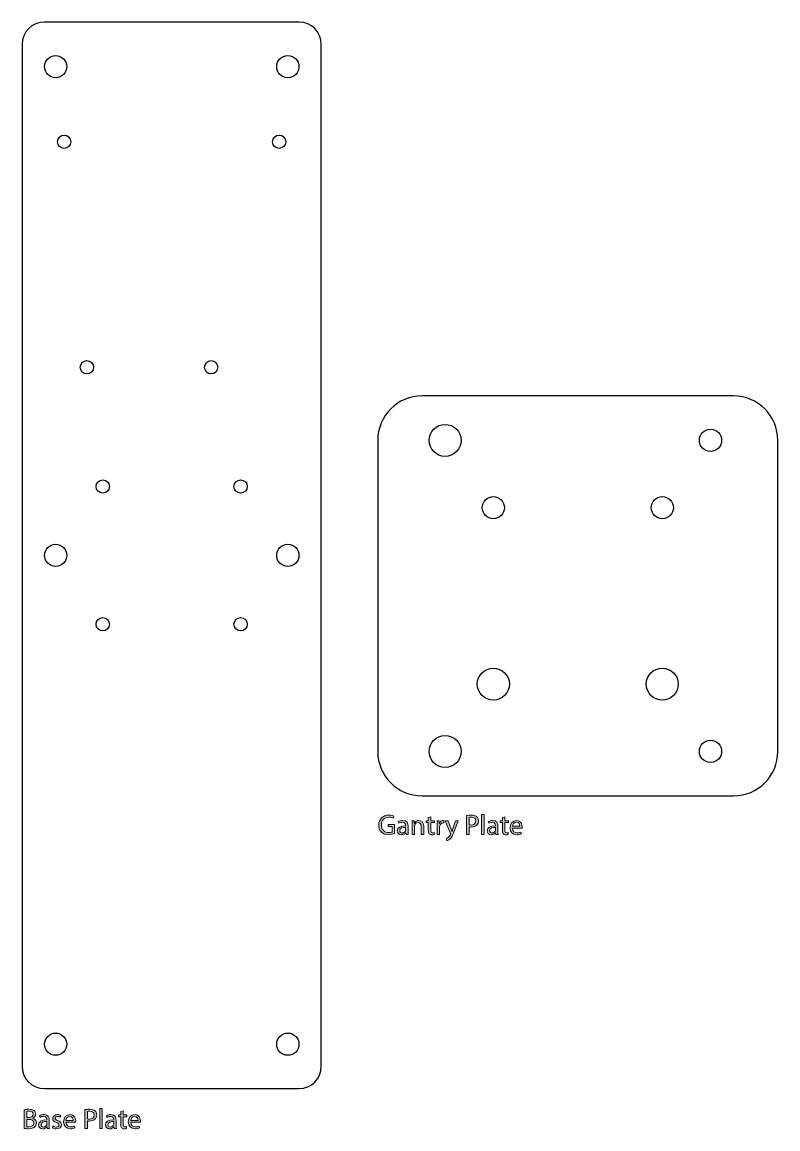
# Model space of a CAD drawing. Header units: millimetres. Extents: x 25 to 361, y -281 to -32.
# Drawn here: x 25.1 to 195.1, y -281.4 to -32.4 of the extents above; entities that cross this region are included whole.
import ezdxf

# ---------------------------------------------------------------- set-up
doc = ezdxf.new("R2010")
doc.units = ezdxf.units.MM
doc.header["$MEASUREMENT"] = 0
doc.layers.add('All Parts', color=7, linetype='Continuous', lineweight=0)
doc.layers.add('Text', color=7, linetype='Continuous', lineweight=0)

msp = doc.modelspace()

# ---------------------------------------------------------------- hatches: boundary and pattern name
at = {"layer": 'Text', "true_color": 0x0000ff, "transparency": 33554687}
h = msp.add_hatch(color=5, dxfattribs=at)
h.dxf.hatch_style = 2
edge = h.paths.add_edge_path()
edge.add_spline(control_points=[(108.84, -215.01), (108.59, -215.1), (108.1, -215.25), (107.52, -215.25), (106.87, -215.25), (106.33, -215.08), (105.91, -214.68), (105.54, -214.32), (105.31, -213.75), (105.31, -213.08), (105.31, -211.79), (106.19, -210.85), (107.64, -210.85), (108.14, -210.85), (108.53, -210.96), (108.71, -211.05), (108.71, -211.05), (108.58, -211.5), (108.58, -211.5), (108.35, -211.4), (108.06, -211.32), (107.63, -211.32), (106.58, -211.32), (105.89, -211.97), (105.89, -213.05), (105.89, -214.14), (106.55, -214.79), (107.56, -214.79), (107.92, -214.79), (108.17, -214.74), (108.3, -214.67), (108.3, -214.67), (108.3, -213.39), (108.3, -213.39), (108.3, -213.39), (107.42, -213.39), (107.42, -213.39), (107.42, -213.39), (107.42, -212.94), (107.42, -212.94), (107.42, -212.94), (108.84, -212.94), (108.84, -212.94), (108.84, -212.94), (108.84, -215.01), (108.84, -215.01)], knot_values=[0, 0, 0, 0, 1, 1, 1, 2, 2, 2, 3, 3, 3, 4, 4, 4, 5, 5, 5, 6, 6, 6, 7, 7, 7, 8, 8, 8, 9, 9, 9, 10, 10, 10, 11, 11, 11, 12, 12, 12, 13, 13, 13, 14, 14, 14, 15, 15, 15, 15], degree=3, periodic=0)
h = msp.add_hatch(color=5, dxfattribs=at)
h.dxf.hatch_style = 2
edge = h.paths.add_edge_path()
edge.add_spline(control_points=[(117, -211.22), (117, -211.22), (117, -212.11), (117, -212.11), (117, -212.11), (117.81, -212.11), (117.81, -212.11), (117.81, -212.11), (117.81, -212.54), (117.81, -212.54), (117.81, -212.54), (117, -212.54), (117, -212.54), (117, -212.54), (117, -214.21), (117, -214.21), (117, -214.59), (117.11, -214.81), (117.42, -214.81), (117.57, -214.81), (117.68, -214.79), (117.75, -214.77), (117.75, -214.77), (117.78, -215.19), (117.78, -215.19), (117.67, -215.24), (117.49, -215.27), (117.28, -215.27), (117.02, -215.27), (116.8, -215.18), (116.67, -215.03), (116.51, -214.87), (116.45, -214.59), (116.45, -214.23), (116.45, -214.23), (116.45, -212.54), (116.45, -212.54), (116.45, -212.54), (115.97, -212.54), (115.97, -212.54), (115.97, -212.54), (115.97, -212.11), (115.97, -212.11), (115.97, -212.11), (116.45, -212.11), (116.45, -212.11), (116.45, -212.11), (116.45, -211.37), (116.45, -211.37), (116.45, -211.37), (117, -211.22), (117, -211.22)], knot_values=[0, 0, 0, 0, 1, 1, 1, 2, 2, 2, 3, 3, 3, 4, 4, 4, 5, 5, 5, 6, 6, 6, 7, 7, 7, 8, 8, 8, 9, 9, 9, 10, 10, 10, 11, 11, 11, 12, 12, 12, 13, 13, 13, 14, 14, 14, 15, 15, 15, 16, 16, 16, 17, 17, 17, 17], degree=3, periodic=0)
h = msp.add_hatch(color=5, dxfattribs=at)
h.dxf.hatch_style = 2
edge = h.paths.add_edge_path()
edge.add_spline(control_points=[(125.63, -213.03), (125.75, -213.06), (125.91, -213.07), (126.09, -213.07), (126.76, -213.07), (127.17, -212.74), (127.17, -212.15), (127.17, -211.58), (126.77, -211.31), (126.16, -211.31), (125.91, -211.31), (125.73, -211.33), (125.63, -211.35), (125.63, -211.35), (125.63, -213.03), (125.63, -213.03)], knot_values=[0, 0, 0, 0, 1, 1, 1, 2, 2, 2, 3, 3, 3, 4, 4, 4, 5, 5, 5, 5], degree=3, periodic=0)
edge = h.paths.add_edge_path()
edge.add_spline(control_points=[(125.08, -210.95), (125.34, -210.9), (125.7, -210.87), (126.14, -210.87), (126.69, -210.87), (127.09, -210.99), (127.35, -211.22), (127.59, -211.43), (127.73, -211.74), (127.73, -212.12), (127.73, -212.51), (127.61, -212.82), (127.39, -213.04), (127.1, -213.36), (126.62, -213.52), (126.08, -213.52), (125.91, -213.52), (125.76, -213.51), (125.63, -213.48), (125.63, -213.48), (125.63, -215.2), (125.63, -215.2), (125.63, -215.2), (125.08, -215.2), (125.08, -215.2), (125.08, -215.2), (125.08, -210.95), (125.08, -210.95)], knot_values=[0, 0, 0, 0, 1, 1, 1, 2, 2, 2, 3, 3, 3, 4, 4, 4, 5, 5, 5, 6, 6, 6, 7, 7, 7, 8, 8, 8, 9, 9, 9, 9], degree=3, periodic=0)
h = msp.add_hatch(color=5, dxfattribs=at)
h.dxf.hatch_style = 2
edge = h.paths.add_edge_path()
edge.add_spline(control_points=[(128.42, -210.67), (128.42, -210.67), (128.99, -210.67), (128.99, -210.67), (128.99, -210.67), (128.99, -215.2), (128.99, -215.2), (128.99, -215.2), (128.42, -215.2), (128.42, -215.2), (128.42, -215.2), (128.42, -210.67), (128.42, -210.67)], knot_values=[0, 0, 0, 0, 1, 1, 1, 2, 2, 2, 3, 3, 3, 4, 4, 4, 4], degree=3, periodic=0)
h = msp.add_hatch(color=5, dxfattribs=at)
h.dxf.hatch_style = 2
edge = h.paths.add_edge_path()
edge.add_spline(control_points=[(133.67, -211.22), (133.67, -211.22), (133.67, -212.11), (133.67, -212.11), (133.67, -212.11), (134.47, -212.11), (134.47, -212.11), (134.47, -212.11), (134.47, -212.54), (134.47, -212.54), (134.47, -212.54), (133.67, -212.54), (133.67, -212.54), (133.67, -212.54), (133.67, -214.21), (133.67, -214.21), (133.67, -214.59), (133.77, -214.81), (134.09, -214.81), (134.23, -214.81), (134.34, -214.79), (134.41, -214.77), (134.41, -214.77), (134.44, -215.19), (134.44, -215.19), (134.33, -215.24), (134.16, -215.27), (133.94, -215.27), (133.68, -215.27), (133.47, -215.18), (133.33, -215.03), (133.17, -214.87), (133.12, -214.59), (133.12, -214.23), (133.12, -214.23), (133.12, -212.54), (133.12, -212.54), (133.12, -212.54), (132.64, -212.54), (132.64, -212.54), (132.64, -212.54), (132.64, -212.11), (132.64, -212.11), (132.64, -212.11), (133.12, -212.11), (133.12, -212.11), (133.12, -212.11), (133.12, -211.37), (133.12, -211.37), (133.12, -211.37), (133.67, -211.22), (133.67, -211.22)], knot_values=[0, 0, 0, 0, 1, 1, 1, 2, 2, 2, 3, 3, 3, 4, 4, 4, 5, 5, 5, 6, 6, 6, 7, 7, 7, 8, 8, 8, 9, 9, 9, 10, 10, 10, 11, 11, 11, 12, 12, 12, 13, 13, 13, 14, 14, 14, 15, 15, 15, 16, 16, 16, 17, 17, 17, 17], degree=3, periodic=0)
h = msp.add_hatch(color=5, dxfattribs=at)
h.dxf.hatch_style = 2
edge = h.paths.add_edge_path()
edge.add_spline(control_points=[(111.35, -213.63), (110.74, -213.61), (110.04, -213.72), (110.04, -214.32), (110.04, -214.69), (110.29, -214.86), (110.57, -214.86), (110.98, -214.86), (111.23, -214.6), (111.32, -214.34), (111.34, -214.28), (111.35, -214.22), (111.35, -214.16), (111.35, -214.16), (111.35, -213.63), (111.35, -213.63)], knot_values=[0, 0, 0, 0, 1, 1, 1, 2, 2, 2, 3, 3, 3, 4, 4, 4, 5, 5, 5, 5], degree=3, periodic=0)
edge = h.paths.add_edge_path()
edge.add_spline(control_points=[(111.44, -215.2), (111.44, -215.2), (111.39, -214.81), (111.39, -214.81), (111.39, -214.81), (111.37, -214.81), (111.37, -214.81), (111.2, -215.06), (110.87, -215.27), (110.43, -215.27), (109.8, -215.27), (109.48, -214.83), (109.48, -214.39), (109.48, -213.64), (110.14, -213.23), (111.34, -213.24), (111.34, -213.24), (111.34, -213.17), (111.34, -213.17), (111.34, -212.92), (111.27, -212.46), (110.64, -212.46), (110.35, -212.46), (110.05, -212.55), (109.83, -212.69), (109.83, -212.69), (109.7, -212.32), (109.7, -212.32), (109.96, -212.15), (110.33, -212.04), (110.72, -212.04), (111.67, -212.04), (111.9, -212.69), (111.9, -213.31), (111.9, -213.31), (111.9, -214.46), (111.9, -214.46), (111.9, -214.73), (111.91, -214.99), (111.95, -215.2), (111.95, -215.2), (111.44, -215.2), (111.44, -215.2)], knot_values=[0, 0, 0, 0, 1, 1, 1, 2, 2, 2, 3, 3, 3, 4, 4, 4, 5, 5, 5, 6, 6, 6, 7, 7, 7, 8, 8, 8, 9, 9, 9, 10, 10, 10, 11, 11, 11, 12, 12, 12, 13, 13, 13, 14, 14, 14, 14], degree=3, periodic=0)
h = msp.add_hatch(color=5, dxfattribs=at)
h.dxf.hatch_style = 2
edge = h.paths.add_edge_path()
edge.add_spline(control_points=[(112.8, -212.95), (112.8, -212.63), (112.8, -212.37), (112.78, -212.11), (112.78, -212.11), (113.28, -212.11), (113.28, -212.11), (113.28, -212.11), (113.31, -212.62), (113.31, -212.62), (113.31, -212.62), (113.32, -212.62), (113.32, -212.62), (113.47, -212.33), (113.83, -212.04), (114.34, -212.04), (114.77, -212.04), (115.44, -212.3), (115.44, -213.36), (115.44, -213.36), (115.44, -215.2), (115.44, -215.2), (115.44, -215.2), (114.87, -215.2), (114.87, -215.2), (114.87, -215.2), (114.87, -213.42), (114.87, -213.42), (114.87, -212.92), (114.69, -212.51), (114.16, -212.51), (113.79, -212.51), (113.5, -212.77), (113.4, -213.08), (113.38, -213.15), (113.37, -213.25), (113.37, -213.34), (113.37, -213.34), (113.37, -215.2), (113.37, -215.2), (113.37, -215.2), (112.8, -215.2), (112.8, -215.2), (112.8, -215.2), (112.8, -212.95), (112.8, -212.95)], knot_values=[0, 0, 0, 0, 1, 1, 1, 2, 2, 2, 3, 3, 3, 4, 4, 4, 5, 5, 5, 6, 6, 6, 7, 7, 7, 8, 8, 8, 9, 9, 9, 10, 10, 10, 11, 11, 11, 12, 12, 12, 13, 13, 13, 14, 14, 14, 15, 15, 15, 15], degree=3, periodic=0)
h = msp.add_hatch(color=5, dxfattribs=at)
h.dxf.hatch_style = 2
edge = h.paths.add_edge_path()
edge.add_spline(control_points=[(118.44, -213.08), (118.44, -212.71), (118.43, -212.4), (118.42, -212.11), (118.42, -212.11), (118.91, -212.11), (118.91, -212.11), (118.91, -212.11), (118.93, -212.72), (118.93, -212.72), (118.93, -212.72), (118.95, -212.72), (118.95, -212.72), (119.09, -212.3), (119.43, -212.04), (119.81, -212.04), (119.87, -212.04), (119.92, -212.05), (119.97, -212.06), (119.97, -212.06), (119.97, -212.59), (119.97, -212.59), (119.91, -212.58), (119.85, -212.57), (119.78, -212.57), (119.38, -212.57), (119.1, -212.87), (119.02, -213.29), (119.01, -213.37), (119, -213.46), (119, -213.56), (119, -213.56), (119, -215.2), (119, -215.2), (119, -215.2), (118.44, -215.2), (118.44, -215.2), (118.44, -215.2), (118.44, -213.08), (118.44, -213.08)], knot_values=[0, 0, 0, 0, 1, 1, 1, 2, 2, 2, 3, 3, 3, 4, 4, 4, 5, 5, 5, 6, 6, 6, 7, 7, 7, 8, 8, 8, 9, 9, 9, 10, 10, 10, 11, 11, 11, 12, 12, 12, 13, 13, 13, 13], degree=3, periodic=0)
h = msp.add_hatch(color=5, dxfattribs=at)
h.dxf.hatch_style = 2
edge = h.paths.add_edge_path()
edge.add_spline(control_points=[(120.9, -212.11), (120.9, -212.11), (121.57, -213.94), (121.57, -213.94), (121.64, -214.14), (121.72, -214.39), (121.77, -214.57), (121.77, -214.57), (121.78, -214.57), (121.78, -214.57), (121.84, -214.39), (121.91, -214.15), (121.98, -213.93), (121.98, -213.93), (122.6, -212.11), (122.6, -212.11), (122.6, -212.11), (123.19, -212.11), (123.19, -212.11), (123.19, -212.11), (122.35, -214.32), (122.35, -214.32), (121.94, -215.38), (121.67, -215.92), (121.29, -216.25), (121.01, -216.49), (120.74, -216.59), (120.6, -216.62), (120.6, -216.62), (120.45, -216.14), (120.45, -216.14), (120.6, -216.1), (120.78, -216.01), (120.95, -215.87), (121.1, -215.75), (121.29, -215.53), (121.42, -215.24), (121.44, -215.18), (121.46, -215.14), (121.46, -215.11), (121.46, -215.08), (121.45, -215.03), (121.43, -214.96), (121.43, -214.96), (120.28, -212.11), (120.28, -212.11), (120.28, -212.11), (120.9, -212.11), (120.9, -212.11)], knot_values=[0, 0, 0, 0, 1, 1, 1, 2, 2, 2, 3, 3, 3, 4, 4, 4, 5, 5, 5, 6, 6, 6, 7, 7, 7, 8, 8, 8, 9, 9, 9, 10, 10, 10, 11, 11, 11, 12, 12, 12, 13, 13, 13, 14, 14, 14, 15, 15, 15, 16, 16, 16, 16], degree=3, periodic=0)
h = msp.add_hatch(color=5, dxfattribs=at)
h.dxf.hatch_style = 2
edge = h.paths.add_edge_path()
edge.add_spline(control_points=[(131.56, -213.63), (130.95, -213.61), (130.25, -213.72), (130.25, -214.32), (130.25, -214.69), (130.5, -214.86), (130.78, -214.86), (131.19, -214.86), (131.44, -214.6), (131.53, -214.34), (131.55, -214.28), (131.56, -214.22), (131.56, -214.16), (131.56, -214.16), (131.56, -213.63), (131.56, -213.63)], knot_values=[0, 0, 0, 0, 1, 1, 1, 2, 2, 2, 3, 3, 3, 4, 4, 4, 5, 5, 5, 5], degree=3, periodic=0)
edge = h.paths.add_edge_path()
edge.add_spline(control_points=[(131.65, -215.2), (131.65, -215.2), (131.6, -214.81), (131.6, -214.81), (131.6, -214.81), (131.58, -214.81), (131.58, -214.81), (131.41, -215.06), (131.08, -215.27), (130.64, -215.27), (130.01, -215.27), (129.69, -214.83), (129.69, -214.39), (129.69, -213.64), (130.35, -213.23), (131.55, -213.24), (131.55, -213.24), (131.55, -213.17), (131.55, -213.17), (131.55, -212.92), (131.48, -212.46), (130.85, -212.46), (130.56, -212.46), (130.26, -212.55), (130.04, -212.69), (130.04, -212.69), (129.91, -212.32), (129.91, -212.32), (130.17, -212.15), (130.54, -212.04), (130.93, -212.04), (131.88, -212.04), (132.11, -212.69), (132.11, -213.31), (132.11, -213.31), (132.11, -214.46), (132.11, -214.46), (132.11, -214.73), (132.12, -214.99), (132.16, -215.2), (132.16, -215.2), (131.65, -215.2), (131.65, -215.2)], knot_values=[0, 0, 0, 0, 1, 1, 1, 2, 2, 2, 3, 3, 3, 4, 4, 4, 5, 5, 5, 6, 6, 6, 7, 7, 7, 8, 8, 8, 9, 9, 9, 10, 10, 10, 11, 11, 11, 12, 12, 12, 13, 13, 13, 14, 14, 14, 14], degree=3, periodic=0)
h = msp.add_hatch(color=5, dxfattribs=at)
h.dxf.hatch_style = 2
edge = h.paths.add_edge_path()
edge.add_spline(control_points=[(137.03, -213.36), (137.03, -213), (136.88, -212.44), (136.25, -212.44), (135.68, -212.44), (135.43, -212.97), (135.39, -213.36), (135.39, -213.36), (137.03, -213.36), (137.03, -213.36)], knot_values=[0, 0, 0, 0, 1, 1, 1, 2, 2, 2, 3, 3, 3, 3], degree=3, periodic=0)
edge = h.paths.add_edge_path()
edge.add_spline(control_points=[(135.38, -213.76), (135.39, -214.52), (135.88, -214.83), (136.44, -214.83), (136.84, -214.83), (137.08, -214.76), (137.3, -214.67), (137.3, -214.67), (137.39, -215.08), (137.39, -215.08), (137.19, -215.17), (136.85, -215.27), (136.36, -215.27), (135.41, -215.27), (134.84, -214.64), (134.84, -213.71), (134.84, -212.78), (135.39, -212.04), (136.29, -212.04), (137.3, -212.04), (137.57, -212.93), (137.57, -213.5), (137.57, -213.61), (137.56, -213.7), (137.55, -213.76), (137.55, -213.76), (135.38, -213.76), (135.38, -213.76)], knot_values=[0, 0, 0, 0, 1, 1, 1, 2, 2, 2, 3, 3, 3, 4, 4, 4, 5, 5, 5, 6, 6, 6, 7, 7, 7, 8, 8, 8, 9, 9, 9, 9], degree=3, periodic=0)
h = msp.add_hatch(color=5, dxfattribs=at)
h.dxf.hatch_style = 2
edge = h.paths.add_edge_path()
edge.add_spline(control_points=[(26.14, -280.96), (26.25, -280.98), (26.41, -280.98), (26.6, -280.98), (27.18, -280.98), (27.71, -280.77), (27.71, -280.15), (27.71, -279.56), (27.21, -279.31), (26.6, -279.31), (26.6, -279.31), (26.14, -279.31), (26.14, -279.31), (26.14, -279.31), (26.14, -280.96), (26.14, -280.96)], knot_values=[0, 0, 0, 0, 1, 1, 1, 2, 2, 2, 3, 3, 3, 4, 4, 4, 5, 5, 5, 5], degree=3, periodic=0)
edge = h.paths.add_edge_path()
edge.add_spline(control_points=[(26.14, -278.89), (26.14, -278.89), (26.64, -278.89), (26.64, -278.89), (27.23, -278.89), (27.58, -278.59), (27.58, -278.17), (27.58, -277.67), (27.19, -277.47), (26.63, -277.47), (26.37, -277.47), (26.23, -277.49), (26.14, -277.51), (26.14, -277.51), (26.14, -278.89), (26.14, -278.89)], knot_values=[0, 0, 0, 0, 1, 1, 1, 2, 2, 2, 3, 3, 3, 4, 4, 4, 5, 5, 5, 5], degree=3, periodic=0)
edge = h.paths.add_edge_path()
edge.add_spline(control_points=[(25.58, -277.13), (25.83, -277.08), (26.21, -277.04), (26.6, -277.04), (27.15, -277.04), (27.51, -277.14), (27.78, -277.35), (28, -277.52), (28.14, -277.78), (28.14, -278.11), (28.14, -278.53), (27.86, -278.89), (27.41, -279.06), (27.41, -279.06), (27.41, -279.07), (27.41, -279.07), (27.82, -279.17), (28.3, -279.51), (28.3, -280.15), (28.3, -280.52), (28.15, -280.8), (27.93, -281.01), (27.63, -281.29), (27.15, -281.42), (26.45, -281.42), (26.06, -281.42), (25.77, -281.39), (25.58, -281.37), (25.58, -281.37), (25.58, -277.13), (25.58, -277.13)], knot_values=[0, 0, 0, 0, 1, 1, 1, 2, 2, 2, 3, 3, 3, 4, 4, 4, 5, 5, 5, 6, 6, 6, 7, 7, 7, 8, 8, 8, 9, 9, 9, 10, 10, 10, 10], degree=3, periodic=0)
h = msp.add_hatch(color=5, dxfattribs=at)
h.dxf.hatch_style = 2
edge = h.paths.add_edge_path()
edge.add_spline(control_points=[(30.66, -279.8), (30.04, -279.79), (29.35, -279.9), (29.35, -280.5), (29.35, -280.86), (29.59, -281.03), (29.88, -281.03), (30.28, -281.03), (30.54, -280.78), (30.62, -280.52), (30.64, -280.46), (30.66, -280.39), (30.66, -280.34), (30.66, -280.34), (30.66, -279.8), (30.66, -279.8)], knot_values=[0, 0, 0, 0, 1, 1, 1, 2, 2, 2, 3, 3, 3, 4, 4, 4, 5, 5, 5, 5], degree=3, periodic=0)
edge = h.paths.add_edge_path()
edge.add_spline(control_points=[(30.74, -281.38), (30.74, -281.38), (30.7, -280.99), (30.7, -280.99), (30.7, -280.99), (30.68, -280.99), (30.68, -280.99), (30.5, -281.23), (30.17, -281.45), (29.73, -281.45), (29.1, -281.45), (28.78, -281.01), (28.78, -280.56), (28.78, -279.81), (29.45, -279.4), (30.64, -279.41), (30.64, -279.41), (30.64, -279.35), (30.64, -279.35), (30.64, -279.09), (30.57, -278.63), (29.94, -278.63), (29.65, -278.63), (29.35, -278.72), (29.14, -278.86), (29.14, -278.86), (29.01, -278.49), (29.01, -278.49), (29.26, -278.32), (29.63, -278.22), (30.02, -278.22), (30.97, -278.22), (31.2, -278.86), (31.2, -279.48), (31.2, -279.48), (31.2, -280.64), (31.2, -280.64), (31.2, -280.91), (31.21, -281.17), (31.25, -281.38), (31.25, -281.38), (30.74, -281.38), (30.74, -281.38)], knot_values=[0, 0, 0, 0, 1, 1, 1, 2, 2, 2, 3, 3, 3, 4, 4, 4, 5, 5, 5, 6, 6, 6, 7, 7, 7, 8, 8, 8, 9, 9, 9, 10, 10, 10, 11, 11, 11, 12, 12, 12, 13, 13, 13, 14, 14, 14, 14], degree=3, periodic=0)
h = msp.add_hatch(color=5, dxfattribs=at)
h.dxf.hatch_style = 2
edge = h.paths.add_edge_path()
edge.add_spline(control_points=[(32.03, -280.8), (32.2, -280.91), (32.49, -281.03), (32.77, -281.03), (33.18, -281.03), (33.37, -280.82), (33.37, -280.57), (33.37, -280.3), (33.21, -280.15), (32.8, -280), (32.24, -279.8), (31.98, -279.49), (31.98, -279.12), (31.98, -278.62), (32.38, -278.22), (33.05, -278.22), (33.36, -278.22), (33.64, -278.31), (33.81, -278.41), (33.81, -278.41), (33.67, -278.82), (33.67, -278.82), (33.55, -278.74), (33.32, -278.64), (33.03, -278.64), (32.7, -278.64), (32.52, -278.83), (32.52, -279.06), (32.52, -279.31), (32.7, -279.43), (33.1, -279.58), (33.64, -279.79), (33.92, -280.06), (33.92, -280.52), (33.92, -281.06), (33.49, -281.44), (32.76, -281.44), (32.42, -281.44), (32.11, -281.36), (31.89, -281.23), (31.89, -281.23), (32.03, -280.8), (32.03, -280.8)], knot_values=[0, 0, 0, 0, 1, 1, 1, 2, 2, 2, 3, 3, 3, 4, 4, 4, 5, 5, 5, 6, 6, 6, 7, 7, 7, 8, 8, 8, 9, 9, 9, 10, 10, 10, 11, 11, 11, 12, 12, 12, 13, 13, 13, 14, 14, 14, 14], degree=3, periodic=0)
h = msp.add_hatch(color=5, dxfattribs=at)
h.dxf.hatch_style = 2
edge = h.paths.add_edge_path()
edge.add_spline(control_points=[(36.6, -279.53), (36.61, -279.17), (36.45, -278.62), (35.82, -278.62), (35.25, -278.62), (35, -279.14), (34.96, -279.53), (34.96, -279.53), (36.6, -279.53), (36.6, -279.53)], knot_values=[0, 0, 0, 0, 1, 1, 1, 2, 2, 2, 3, 3, 3, 3], degree=3, periodic=0)
edge = h.paths.add_edge_path()
edge.add_spline(control_points=[(34.95, -279.93), (34.97, -280.7), (35.45, -281.01), (36.01, -281.01), (36.42, -281.01), (36.66, -280.94), (36.87, -280.85), (36.87, -280.85), (36.97, -281.25), (36.97, -281.25), (36.77, -281.34), (36.43, -281.44), (35.94, -281.44), (34.98, -281.44), (34.42, -280.82), (34.42, -279.88), (34.42, -278.95), (34.97, -278.22), (35.87, -278.22), (36.88, -278.22), (37.14, -279.1), (37.14, -279.67), (37.14, -279.79), (37.13, -279.88), (37.12, -279.93), (37.12, -279.93), (34.95, -279.93), (34.95, -279.93)], knot_values=[0, 0, 0, 0, 1, 1, 1, 2, 2, 2, 3, 3, 3, 4, 4, 4, 5, 5, 5, 6, 6, 6, 7, 7, 7, 8, 8, 8, 9, 9, 9, 9], degree=3, periodic=0)
h = msp.add_hatch(color=5, dxfattribs=at)
h.dxf.hatch_style = 2
edge = h.paths.add_edge_path()
edge.add_spline(control_points=[(39.77, -279.2), (39.89, -279.23), (40.05, -279.24), (40.23, -279.24), (40.9, -279.24), (41.31, -278.92), (41.31, -278.32), (41.31, -277.76), (40.91, -277.48), (40.3, -277.48), (40.05, -277.48), (39.87, -277.5), (39.77, -277.53), (39.77, -277.53), (39.77, -279.2), (39.77, -279.2)], knot_values=[0, 0, 0, 0, 1, 1, 1, 2, 2, 2, 3, 3, 3, 4, 4, 4, 5, 5, 5, 5], degree=3, periodic=0)
edge = h.paths.add_edge_path()
edge.add_spline(control_points=[(39.22, -277.12), (39.48, -277.08), (39.84, -277.04), (40.28, -277.04), (40.83, -277.04), (41.23, -277.17), (41.49, -277.4), (41.73, -277.6), (41.87, -277.92), (41.87, -278.3), (41.87, -278.69), (41.75, -279), (41.53, -279.22), (41.24, -279.53), (40.76, -279.69), (40.22, -279.69), (40.05, -279.69), (39.9, -279.69), (39.77, -279.65), (39.77, -279.65), (39.77, -281.38), (39.77, -281.38), (39.77, -281.38), (39.22, -281.38), (39.22, -281.38), (39.22, -281.38), (39.22, -277.12), (39.22, -277.12)], knot_values=[0, 0, 0, 0, 1, 1, 1, 2, 2, 2, 3, 3, 3, 4, 4, 4, 5, 5, 5, 6, 6, 6, 7, 7, 7, 8, 8, 8, 9, 9, 9, 9], degree=3, periodic=0)
h = msp.add_hatch(color=5, dxfattribs=at)
h.dxf.hatch_style = 2
edge = h.paths.add_edge_path()
edge.add_spline(control_points=[(42.56, -276.84), (42.56, -276.84), (43.13, -276.84), (43.13, -276.84), (43.13, -276.84), (43.13, -281.38), (43.13, -281.38), (43.13, -281.38), (42.56, -281.38), (42.56, -281.38), (42.56, -281.38), (42.56, -276.84), (42.56, -276.84)], knot_values=[0, 0, 0, 0, 1, 1, 1, 2, 2, 2, 3, 3, 3, 4, 4, 4, 4], degree=3, periodic=0)
h = msp.add_hatch(color=5, dxfattribs=at)
h.dxf.hatch_style = 2
edge = h.paths.add_edge_path()
edge.add_spline(control_points=[(45.7, -279.8), (45.09, -279.79), (44.39, -279.9), (44.39, -280.5), (44.39, -280.86), (44.64, -281.03), (44.92, -281.03), (45.33, -281.03), (45.58, -280.78), (45.67, -280.52), (45.69, -280.46), (45.7, -280.39), (45.7, -280.34), (45.7, -280.34), (45.7, -279.8), (45.7, -279.8)], knot_values=[0, 0, 0, 0, 1, 1, 1, 2, 2, 2, 3, 3, 3, 4, 4, 4, 5, 5, 5, 5], degree=3, periodic=0)
edge = h.paths.add_edge_path()
edge.add_spline(control_points=[(45.79, -281.38), (45.79, -281.38), (45.74, -280.99), (45.74, -280.99), (45.74, -280.99), (45.72, -280.99), (45.72, -280.99), (45.55, -281.23), (45.22, -281.45), (44.78, -281.45), (44.15, -281.45), (43.83, -281.01), (43.83, -280.56), (43.83, -279.81), (44.49, -279.4), (45.69, -279.41), (45.69, -279.41), (45.69, -279.35), (45.69, -279.35), (45.69, -279.09), (45.62, -278.63), (44.99, -278.63), (44.7, -278.63), (44.4, -278.72), (44.18, -278.86), (44.18, -278.86), (44.05, -278.49), (44.05, -278.49), (44.31, -278.32), (44.68, -278.22), (45.07, -278.22), (46.02, -278.22), (46.25, -278.86), (46.25, -279.48), (46.25, -279.48), (46.25, -280.64), (46.25, -280.64), (46.25, -280.91), (46.26, -281.17), (46.3, -281.38), (46.3, -281.38), (45.79, -281.38), (45.79, -281.38)], knot_values=[0, 0, 0, 0, 1, 1, 1, 2, 2, 2, 3, 3, 3, 4, 4, 4, 5, 5, 5, 6, 6, 6, 7, 7, 7, 8, 8, 8, 9, 9, 9, 10, 10, 10, 11, 11, 11, 12, 12, 12, 13, 13, 13, 14, 14, 14, 14], degree=3, periodic=0)
h = msp.add_hatch(color=5, dxfattribs=at)
h.dxf.hatch_style = 2
edge = h.paths.add_edge_path()
edge.add_spline(control_points=[(47.81, -277.4), (47.81, -277.4), (47.81, -278.29), (47.81, -278.29), (47.81, -278.29), (48.61, -278.29), (48.61, -278.29), (48.61, -278.29), (48.61, -278.71), (48.61, -278.71), (48.61, -278.71), (47.81, -278.71), (47.81, -278.71), (47.81, -278.71), (47.81, -280.38), (47.81, -280.38), (47.81, -280.77), (47.91, -280.98), (48.23, -280.98), (48.37, -280.98), (48.48, -280.96), (48.55, -280.94), (48.55, -280.94), (48.58, -281.37), (48.58, -281.37), (48.47, -281.41), (48.3, -281.44), (48.08, -281.44), (47.82, -281.44), (47.61, -281.36), (47.47, -281.21), (47.31, -281.04), (47.26, -280.77), (47.26, -280.4), (47.26, -280.4), (47.26, -278.71), (47.26, -278.71), (47.26, -278.71), (46.78, -278.71), (46.78, -278.71), (46.78, -278.71), (46.78, -278.29), (46.78, -278.29), (46.78, -278.29), (47.26, -278.29), (47.26, -278.29), (47.26, -278.29), (47.26, -277.55), (47.26, -277.55), (47.26, -277.55), (47.81, -277.4), (47.81, -277.4)], knot_values=[0, 0, 0, 0, 1, 1, 1, 2, 2, 2, 3, 3, 3, 4, 4, 4, 5, 5, 5, 6, 6, 6, 7, 7, 7, 8, 8, 8, 9, 9, 9, 10, 10, 10, 11, 11, 11, 12, 12, 12, 13, 13, 13, 14, 14, 14, 15, 15, 15, 16, 16, 16, 17, 17, 17, 17], degree=3, periodic=0)
h = msp.add_hatch(color=5, dxfattribs=at)
h.dxf.hatch_style = 2
edge = h.paths.add_edge_path()
edge.add_spline(control_points=[(51.17, -279.53), (51.17, -279.17), (51.02, -278.62), (50.39, -278.62), (49.82, -278.62), (49.57, -279.14), (49.53, -279.53), (49.53, -279.53), (51.17, -279.53), (51.17, -279.53)], knot_values=[0, 0, 0, 0, 1, 1, 1, 2, 2, 2, 3, 3, 3, 3], degree=3, periodic=0)
edge = h.paths.add_edge_path()
edge.add_spline(control_points=[(49.52, -279.93), (49.53, -280.7), (50.02, -281.01), (50.58, -281.01), (50.98, -281.01), (51.22, -280.94), (51.44, -280.85), (51.44, -280.85), (51.53, -281.25), (51.53, -281.25), (51.33, -281.34), (50.99, -281.44), (50.5, -281.44), (49.55, -281.44), (48.98, -280.82), (48.98, -279.88), (48.98, -278.95), (49.53, -278.22), (50.43, -278.22), (51.44, -278.22), (51.71, -279.1), (51.71, -279.67), (51.71, -279.79), (51.7, -279.88), (51.69, -279.93), (51.69, -279.93), (49.52, -279.93), (49.52, -279.93)], knot_values=[0, 0, 0, 0, 1, 1, 1, 2, 2, 2, 3, 3, 3, 4, 4, 4, 5, 5, 5, 6, 6, 6, 7, 7, 7, 8, 8, 8, 9, 9, 9, 9], degree=3, periodic=0)

# ---------------------------------------------------------------- linework, layer by layer
at = {"layer": 'All Parts', "color": 18, "lineweight": 25, "true_color": 0x010101}
for centre, radius in [((32.62, -42.4), 2.5), ((84.86, -42.4), 2.5), ((34.55, -59.32), 1.5), ((82.91, -59.32), 1.5), ((39.67, -110.08), 1.5), ((67.61, -110.08), 1.5), ((120.23, -126.51), 3.6), ((179.93, -126.51), 2.5), ((43.24, -136.9), 1.5), ((74.24, -136.9), 1.5), ((131.08, -141.66), 2.5), ((169.08, -141.66), 2.5), ((32.62, -152.4), 2.5), ((84.86, -152.4), 2.5), ((43.24, -167.9), 1.5), ((74.24, -167.9), 1.5), ((131.08, -181.36), 3.6), ((169.08, -181.36), 3.6), ((120.23, -196.51), 3.6), ((179.93, -196.51), 2.5), ((32.62, -262.4), 2.5), ((84.86, -262.4), 2.5)]:
    msp.add_circle(centre, radius, dxfattribs=at)
for points in [[(92.38, -37.4), (92.38, -37.4), (92.38, -267.4), (92.38, -267.4), (92.38, -270.16), (90.14, -272.4), (87.37, -272.4), (87.37, -272.4), (30.1, -272.4), (30.1, -272.4), (27.34, -272.4), (25.1, -270.16), (25.1, -267.4), (25.1, -267.4), (25.1, -37.4), (25.1, -37.4), (25.1, -34.64), (27.34, -32.4), (30.1, -32.4), (30.1, -32.4), (87.37, -32.4), (87.37, -32.4), (90.14, -32.4), (92.38, -34.64), (92.38, -37.4)], [(115.08, -206.51), (109.55, -206.51), (105.08, -202.03), (105.08, -196.51), (105.08, -196.51), (105.08, -126.51), (105.08, -126.51), (105.08, -120.99), (109.55, -116.51), (115.08, -116.51), (115.08, -116.51), (185.08, -116.51), (185.08, -116.51), (190.6, -116.51), (195.08, -120.99), (195.08, -126.51), (195.08, -126.51), (195.08, -196.51), (195.08, -196.51), (195.08, -202.03), (190.6, -206.51), (185.08, -206.51), (185.08, -206.51), (115.08, -206.51), (115.08, -206.51)]]:
    msp.add_open_spline(points, degree=3, knots=[0, 0, 0, 0, 1, 1, 1, 2, 2, 2, 3, 3, 3, 4, 4, 4, 5, 5, 5, 6, 6, 6, 7, 7, 7, 8, 8, 8, 8], dxfattribs=at)
at = {"layer": 'Text'}
for points, knots in [([(108.84, -215.01), (108.59, -215.1), (108.1, -215.25), (107.52, -215.25), (106.87, -215.25), (106.33, -215.08), (105.91, -214.68), (105.54, -214.32), (105.31, -213.75), (105.31, -213.08), (105.31, -211.79), (106.19, -210.85), (107.64, -210.85), (108.14, -210.85), (108.53, -210.96), (108.71, -211.05), (108.71, -211.05), (108.58, -211.5), (108.58, -211.5), (108.35, -211.4), (108.06, -211.32), (107.63, -211.32), (106.58, -211.32), (105.89, -211.97), (105.89, -213.05), (105.89, -214.14), (106.55, -214.79), (107.56, -214.79), (107.92, -214.79), (108.17, -214.74), (108.3, -214.67), (108.3, -214.67), (108.3, -213.39), (108.3, -213.39), (108.3, -213.39), (107.42, -213.39), (107.42, -213.39), (107.42, -213.39), (107.42, -212.94), (107.42, -212.94), (107.42, -212.94), (108.84, -212.94), (108.84, -212.94), (108.84, -212.94), (108.84, -215.01), (108.84, -215.01)], [0, 0, 0, 0, 1, 1, 1, 2, 2, 2, 3, 3, 3, 4, 4, 4, 5, 5, 5, 6, 6, 6, 7, 7, 7, 8, 8, 8, 9, 9, 9, 10, 10, 10, 11, 11, 11, 12, 12, 12, 13, 13, 13, 14, 14, 14, 15, 15, 15, 15]), ([(117, -211.22), (117, -211.22), (117, -212.11), (117, -212.11), (117, -212.11), (117.81, -212.11), (117.81, -212.11), (117.81, -212.11), (117.81, -212.54), (117.81, -212.54), (117.81, -212.54), (117, -212.54), (117, -212.54), (117, -212.54), (117, -214.21), (117, -214.21), (117, -214.59), (117.11, -214.81), (117.42, -214.81), (117.57, -214.81), (117.68, -214.79), (117.75, -214.77), (117.75, -214.77), (117.78, -215.19), (117.78, -215.19), (117.67, -215.24), (117.49, -215.27), (117.28, -215.27), (117.02, -215.27), (116.8, -215.18), (116.67, -215.03), (116.51, -214.87), (116.45, -214.59), (116.45, -214.23), (116.45, -214.23), (116.45, -212.54), (116.45, -212.54), (116.45, -212.54), (115.97, -212.54), (115.97, -212.54), (115.97, -212.54), (115.97, -212.11), (115.97, -212.11), (115.97, -212.11), (116.45, -212.11), (116.45, -212.11), (116.45, -212.11), (116.45, -211.37), (116.45, -211.37), (116.45, -211.37), (117, -211.22), (117, -211.22)], [0, 0, 0, 0, 1, 1, 1, 2, 2, 2, 3, 3, 3, 4, 4, 4, 5, 5, 5, 6, 6, 6, 7, 7, 7, 8, 8, 8, 9, 9, 9, 10, 10, 10, 11, 11, 11, 12, 12, 12, 13, 13, 13, 14, 14, 14, 15, 15, 15, 16, 16, 16, 17, 17, 17, 17]), ([(125.08, -210.95), (125.34, -210.9), (125.7, -210.87), (126.14, -210.87), (126.69, -210.87), (127.09, -210.99), (127.35, -211.22), (127.59, -211.43), (127.73, -211.74), (127.73, -212.12), (127.73, -212.51), (127.61, -212.82), (127.39, -213.04), (127.1, -213.36), (126.62, -213.52), (126.08, -213.52), (125.91, -213.52), (125.76, -213.51), (125.63, -213.48), (125.63, -213.48), (125.63, -215.2), (125.63, -215.2), (125.63, -215.2), (125.08, -215.2), (125.08, -215.2), (125.08, -215.2), (125.08, -210.95), (125.08, -210.95)], [0, 0, 0, 0, 1, 1, 1, 2, 2, 2, 3, 3, 3, 4, 4, 4, 5, 5, 5, 6, 6, 6, 7, 7, 7, 8, 8, 8, 9, 9, 9, 9]), ([(125.63, -213.03), (125.75, -213.06), (125.91, -213.07), (126.09, -213.07), (126.76, -213.07), (127.17, -212.74), (127.17, -212.15), (127.17, -211.58), (126.77, -211.31), (126.16, -211.31), (125.91, -211.31), (125.73, -211.33), (125.63, -211.35), (125.63, -211.35), (125.63, -213.03), (125.63, -213.03)], [0, 0, 0, 0, 1, 1, 1, 2, 2, 2, 3, 3, 3, 4, 4, 4, 5, 5, 5, 5]), ([(128.42, -210.67), (128.42, -210.67), (128.99, -210.67), (128.99, -210.67), (128.99, -210.67), (128.99, -215.2), (128.99, -215.2), (128.99, -215.2), (128.42, -215.2), (128.42, -215.2), (128.42, -215.2), (128.42, -210.67), (128.42, -210.67)], [0, 0, 0, 0, 1, 1, 1, 2, 2, 2, 3, 3, 3, 4, 4, 4, 4]), ([(133.67, -211.22), (133.67, -211.22), (133.67, -212.11), (133.67, -212.11), (133.67, -212.11), (134.47, -212.11), (134.47, -212.11), (134.47, -212.11), (134.47, -212.54), (134.47, -212.54), (134.47, -212.54), (133.67, -212.54), (133.67, -212.54), (133.67, -212.54), (133.67, -214.21), (133.67, -214.21), (133.67, -214.59), (133.77, -214.81), (134.09, -214.81), (134.23, -214.81), (134.34, -214.79), (134.41, -214.77), (134.41, -214.77), (134.44, -215.19), (134.44, -215.19), (134.33, -215.24), (134.16, -215.27), (133.94, -215.27), (133.68, -215.27), (133.47, -215.18), (133.33, -215.03), (133.17, -214.87), (133.12, -214.59), (133.12, -214.23), (133.12, -214.23), (133.12, -212.54), (133.12, -212.54), (133.12, -212.54), (132.64, -212.54), (132.64, -212.54), (132.64, -212.54), (132.64, -212.11), (132.64, -212.11), (132.64, -212.11), (133.12, -212.11), (133.12, -212.11), (133.12, -212.11), (133.12, -211.37), (133.12, -211.37), (133.12, -211.37), (133.67, -211.22), (133.67, -211.22)], [0, 0, 0, 0, 1, 1, 1, 2, 2, 2, 3, 3, 3, 4, 4, 4, 5, 5, 5, 6, 6, 6, 7, 7, 7, 8, 8, 8, 9, 9, 9, 10, 10, 10, 11, 11, 11, 12, 12, 12, 13, 13, 13, 14, 14, 14, 15, 15, 15, 16, 16, 16, 17, 17, 17, 17]), ([(111.44, -215.2), (111.44, -215.2), (111.39, -214.81), (111.39, -214.81), (111.39, -214.81), (111.37, -214.81), (111.37, -214.81), (111.2, -215.06), (110.87, -215.27), (110.43, -215.27), (109.8, -215.27), (109.48, -214.83), (109.48, -214.39), (109.48, -213.64), (110.14, -213.23), (111.34, -213.24), (111.34, -213.24), (111.34, -213.17), (111.34, -213.17), (111.34, -212.92), (111.27, -212.46), (110.64, -212.46), (110.35, -212.46), (110.05, -212.55), (109.83, -212.69), (109.83, -212.69), (109.7, -212.32), (109.7, -212.32), (109.96, -212.15), (110.33, -212.04), (110.72, -212.04), (111.67, -212.04), (111.9, -212.69), (111.9, -213.31), (111.9, -213.31), (111.9, -214.46), (111.9, -214.46), (111.9, -214.73), (111.91, -214.99), (111.95, -215.2), (111.95, -215.2), (111.44, -215.2), (111.44, -215.2)], [0, 0, 0, 0, 1, 1, 1, 2, 2, 2, 3, 3, 3, 4, 4, 4, 5, 5, 5, 6, 6, 6, 7, 7, 7, 8, 8, 8, 9, 9, 9, 10, 10, 10, 11, 11, 11, 12, 12, 12, 13, 13, 13, 14, 14, 14, 14]), ([(111.35, -213.63), (110.74, -213.61), (110.04, -213.72), (110.04, -214.32), (110.04, -214.69), (110.29, -214.86), (110.57, -214.86), (110.98, -214.86), (111.23, -214.6), (111.32, -214.34), (111.34, -214.28), (111.35, -214.22), (111.35, -214.16), (111.35, -214.16), (111.35, -213.63), (111.35, -213.63)], [0, 0, 0, 0, 1, 1, 1, 2, 2, 2, 3, 3, 3, 4, 4, 4, 5, 5, 5, 5]), ([(112.8, -212.95), (112.8, -212.63), (112.8, -212.37), (112.78, -212.11), (112.78, -212.11), (113.28, -212.11), (113.28, -212.11), (113.28, -212.11), (113.31, -212.62), (113.31, -212.62), (113.31, -212.62), (113.32, -212.62), (113.32, -212.62), (113.47, -212.33), (113.83, -212.04), (114.34, -212.04), (114.77, -212.04), (115.44, -212.3), (115.44, -213.36), (115.44, -213.36), (115.44, -215.2), (115.44, -215.2), (115.44, -215.2), (114.87, -215.2), (114.87, -215.2), (114.87, -215.2), (114.87, -213.42), (114.87, -213.42), (114.87, -212.92), (114.69, -212.51), (114.16, -212.51), (113.79, -212.51), (113.5, -212.77), (113.4, -213.08), (113.38, -213.15), (113.37, -213.25), (113.37, -213.34), (113.37, -213.34), (113.37, -215.2), (113.37, -215.2), (113.37, -215.2), (112.8, -215.2), (112.8, -215.2), (112.8, -215.2), (112.8, -212.95), (112.8, -212.95)], [0, 0, 0, 0, 1, 1, 1, 2, 2, 2, 3, 3, 3, 4, 4, 4, 5, 5, 5, 6, 6, 6, 7, 7, 7, 8, 8, 8, 9, 9, 9, 10, 10, 10, 11, 11, 11, 12, 12, 12, 13, 13, 13, 14, 14, 14, 15, 15, 15, 15]), ([(118.44, -213.08), (118.44, -212.71), (118.43, -212.4), (118.42, -212.11), (118.42, -212.11), (118.91, -212.11), (118.91, -212.11), (118.91, -212.11), (118.93, -212.72), (118.93, -212.72), (118.93, -212.72), (118.95, -212.72), (118.95, -212.72), (119.09, -212.3), (119.43, -212.04), (119.81, -212.04), (119.87, -212.04), (119.92, -212.05), (119.97, -212.06), (119.97, -212.06), (119.97, -212.59), (119.97, -212.59), (119.91, -212.58), (119.85, -212.57), (119.78, -212.57), (119.38, -212.57), (119.1, -212.87), (119.02, -213.29), (119.01, -213.37), (119, -213.46), (119, -213.56), (119, -213.56), (119, -215.2), (119, -215.2), (119, -215.2), (118.44, -215.2), (118.44, -215.2), (118.44, -215.2), (118.44, -213.08), (118.44, -213.08)], [0, 0, 0, 0, 1, 1, 1, 2, 2, 2, 3, 3, 3, 4, 4, 4, 5, 5, 5, 6, 6, 6, 7, 7, 7, 8, 8, 8, 9, 9, 9, 10, 10, 10, 11, 11, 11, 12, 12, 12, 13, 13, 13, 13]), ([(120.9, -212.11), (120.9, -212.11), (121.57, -213.94), (121.57, -213.94), (121.64, -214.14), (121.72, -214.39), (121.77, -214.57), (121.77, -214.57), (121.78, -214.57), (121.78, -214.57), (121.84, -214.39), (121.91, -214.15), (121.98, -213.93), (121.98, -213.93), (122.6, -212.11), (122.6, -212.11), (122.6, -212.11), (123.19, -212.11), (123.19, -212.11), (123.19, -212.11), (122.35, -214.32), (122.35, -214.32), (121.94, -215.38), (121.67, -215.92), (121.29, -216.25), (121.01, -216.49), (120.74, -216.59), (120.6, -216.62), (120.6, -216.62), (120.45, -216.14), (120.45, -216.14), (120.6, -216.1), (120.78, -216.01), (120.95, -215.87), (121.1, -215.75), (121.29, -215.53), (121.42, -215.24), (121.44, -215.18), (121.46, -215.14), (121.46, -215.11), (121.46, -215.08), (121.45, -215.03), (121.43, -214.96), (121.43, -214.96), (120.28, -212.11), (120.28, -212.11), (120.28, -212.11), (120.9, -212.11), (120.9, -212.11)], [0, 0, 0, 0, 1, 1, 1, 2, 2, 2, 3, 3, 3, 4, 4, 4, 5, 5, 5, 6, 6, 6, 7, 7, 7, 8, 8, 8, 9, 9, 9, 10, 10, 10, 11, 11, 11, 12, 12, 12, 13, 13, 13, 14, 14, 14, 15, 15, 15, 16, 16, 16, 16]), ([(131.65, -215.2), (131.65, -215.2), (131.6, -214.81), (131.6, -214.81), (131.6, -214.81), (131.58, -214.81), (131.58, -214.81), (131.41, -215.06), (131.08, -215.27), (130.64, -215.27), (130.01, -215.27), (129.69, -214.83), (129.69, -214.39), (129.69, -213.64), (130.35, -213.23), (131.55, -213.24), (131.55, -213.24), (131.55, -213.17), (131.55, -213.17), (131.55, -212.92), (131.48, -212.46), (130.85, -212.46), (130.56, -212.46), (130.26, -212.55), (130.04, -212.69), (130.04, -212.69), (129.91, -212.32), (129.91, -212.32), (130.17, -212.15), (130.54, -212.04), (130.93, -212.04), (131.88, -212.04), (132.11, -212.69), (132.11, -213.31), (132.11, -213.31), (132.11, -214.46), (132.11, -214.46), (132.11, -214.73), (132.12, -214.99), (132.16, -215.2), (132.16, -215.2), (131.65, -215.2), (131.65, -215.2)], [0, 0, 0, 0, 1, 1, 1, 2, 2, 2, 3, 3, 3, 4, 4, 4, 5, 5, 5, 6, 6, 6, 7, 7, 7, 8, 8, 8, 9, 9, 9, 10, 10, 10, 11, 11, 11, 12, 12, 12, 13, 13, 13, 14, 14, 14, 14]), ([(131.56, -213.63), (130.95, -213.61), (130.25, -213.72), (130.25, -214.32), (130.25, -214.69), (130.5, -214.86), (130.78, -214.86), (131.19, -214.86), (131.44, -214.6), (131.53, -214.34), (131.55, -214.28), (131.56, -214.22), (131.56, -214.16), (131.56, -214.16), (131.56, -213.63), (131.56, -213.63)], [0, 0, 0, 0, 1, 1, 1, 2, 2, 2, 3, 3, 3, 4, 4, 4, 5, 5, 5, 5]), ([(135.38, -213.76), (135.39, -214.52), (135.88, -214.83), (136.44, -214.83), (136.84, -214.83), (137.08, -214.76), (137.3, -214.67), (137.3, -214.67), (137.39, -215.08), (137.39, -215.08), (137.19, -215.17), (136.85, -215.27), (136.36, -215.27), (135.41, -215.27), (134.84, -214.64), (134.84, -213.71), (134.84, -212.78), (135.39, -212.04), (136.29, -212.04), (137.3, -212.04), (137.57, -212.93), (137.57, -213.5), (137.57, -213.61), (137.56, -213.7), (137.55, -213.76), (137.55, -213.76), (135.38, -213.76), (135.38, -213.76)], [0, 0, 0, 0, 1, 1, 1, 2, 2, 2, 3, 3, 3, 4, 4, 4, 5, 5, 5, 6, 6, 6, 7, 7, 7, 8, 8, 8, 9, 9, 9, 9]), ([(137.03, -213.36), (137.03, -213), (136.88, -212.44), (136.25, -212.44), (135.68, -212.44), (135.43, -212.97), (135.39, -213.36), (135.39, -213.36), (137.03, -213.36), (137.03, -213.36)], [0, 0, 0, 0, 1, 1, 1, 2, 2, 2, 3, 3, 3, 3]), ([(25.58, -277.13), (25.83, -277.08), (26.21, -277.04), (26.6, -277.04), (27.15, -277.04), (27.51, -277.14), (27.78, -277.35), (28, -277.52), (28.14, -277.78), (28.14, -278.11), (28.14, -278.53), (27.86, -278.89), (27.41, -279.06), (27.41, -279.06), (27.41, -279.07), (27.41, -279.07), (27.82, -279.17), (28.3, -279.51), (28.3, -280.15), (28.3, -280.52), (28.15, -280.8), (27.93, -281.01), (27.63, -281.29), (27.15, -281.42), (26.45, -281.42), (26.06, -281.42), (25.77, -281.39), (25.58, -281.37), (25.58, -281.37), (25.58, -277.13), (25.58, -277.13)], [0, 0, 0, 0, 1, 1, 1, 2, 2, 2, 3, 3, 3, 4, 4, 4, 5, 5, 5, 6, 6, 6, 7, 7, 7, 8, 8, 8, 9, 9, 9, 10, 10, 10, 10]), ([(26.14, -278.89), (26.14, -278.89), (26.64, -278.89), (26.64, -278.89), (27.23, -278.89), (27.58, -278.59), (27.58, -278.17), (27.58, -277.67), (27.19, -277.47), (26.63, -277.47), (26.37, -277.47), (26.23, -277.49), (26.14, -277.51), (26.14, -277.51), (26.14, -278.89), (26.14, -278.89)], [0, 0, 0, 0, 1, 1, 1, 2, 2, 2, 3, 3, 3, 4, 4, 4, 5, 5, 5, 5]), ([(30.74, -281.38), (30.74, -281.38), (30.7, -280.99), (30.7, -280.99), (30.7, -280.99), (30.68, -280.99), (30.68, -280.99), (30.5, -281.23), (30.17, -281.45), (29.73, -281.45), (29.1, -281.45), (28.78, -281.01), (28.78, -280.56), (28.78, -279.81), (29.45, -279.4), (30.64, -279.41), (30.64, -279.41), (30.64, -279.35), (30.64, -279.35), (30.64, -279.09), (30.57, -278.63), (29.94, -278.63), (29.65, -278.63), (29.35, -278.72), (29.14, -278.86), (29.14, -278.86), (29.01, -278.49), (29.01, -278.49), (29.26, -278.32), (29.63, -278.22), (30.02, -278.22), (30.97, -278.22), (31.2, -278.86), (31.2, -279.48), (31.2, -279.48), (31.2, -280.64), (31.2, -280.64), (31.2, -280.91), (31.21, -281.17), (31.25, -281.38), (31.25, -281.38), (30.74, -281.38), (30.74, -281.38)], [0, 0, 0, 0, 1, 1, 1, 2, 2, 2, 3, 3, 3, 4, 4, 4, 5, 5, 5, 6, 6, 6, 7, 7, 7, 8, 8, 8, 9, 9, 9, 10, 10, 10, 11, 11, 11, 12, 12, 12, 13, 13, 13, 14, 14, 14, 14]), ([(32.03, -280.8), (32.2, -280.91), (32.49, -281.03), (32.77, -281.03), (33.18, -281.03), (33.37, -280.82), (33.37, -280.57), (33.37, -280.3), (33.21, -280.15), (32.8, -280), (32.24, -279.8), (31.98, -279.49), (31.98, -279.12), (31.98, -278.62), (32.38, -278.22), (33.05, -278.22), (33.36, -278.22), (33.64, -278.31), (33.81, -278.41), (33.81, -278.41), (33.67, -278.82), (33.67, -278.82), (33.55, -278.74), (33.32, -278.64), (33.03, -278.64), (32.7, -278.64), (32.52, -278.83), (32.52, -279.06), (32.52, -279.31), (32.7, -279.43), (33.1, -279.58), (33.64, -279.79), (33.92, -280.06), (33.92, -280.52), (33.92, -281.06), (33.49, -281.44), (32.76, -281.44), (32.42, -281.44), (32.11, -281.36), (31.89, -281.23), (31.89, -281.23), (32.03, -280.8), (32.03, -280.8)], [0, 0, 0, 0, 1, 1, 1, 2, 2, 2, 3, 3, 3, 4, 4, 4, 5, 5, 5, 6, 6, 6, 7, 7, 7, 8, 8, 8, 9, 9, 9, 10, 10, 10, 11, 11, 11, 12, 12, 12, 13, 13, 13, 14, 14, 14, 14]), ([(34.95, -279.93), (34.97, -280.7), (35.45, -281.01), (36.01, -281.01), (36.42, -281.01), (36.66, -280.94), (36.87, -280.85), (36.87, -280.85), (36.97, -281.25), (36.97, -281.25), (36.77, -281.34), (36.43, -281.44), (35.94, -281.44), (34.98, -281.44), (34.42, -280.82), (34.42, -279.88), (34.42, -278.95), (34.97, -278.22), (35.87, -278.22), (36.88, -278.22), (37.14, -279.1), (37.14, -279.67), (37.14, -279.79), (37.13, -279.88), (37.12, -279.93), (37.12, -279.93), (34.95, -279.93), (34.95, -279.93)], [0, 0, 0, 0, 1, 1, 1, 2, 2, 2, 3, 3, 3, 4, 4, 4, 5, 5, 5, 6, 6, 6, 7, 7, 7, 8, 8, 8, 9, 9, 9, 9]), ([(36.6, -279.53), (36.61, -279.17), (36.45, -278.62), (35.82, -278.62), (35.25, -278.62), (35, -279.14), (34.96, -279.53), (34.96, -279.53), (36.6, -279.53), (36.6, -279.53)], [0, 0, 0, 0, 1, 1, 1, 2, 2, 2, 3, 3, 3, 3]), ([(39.22, -277.12), (39.48, -277.08), (39.84, -277.04), (40.28, -277.04), (40.83, -277.04), (41.23, -277.17), (41.49, -277.4), (41.73, -277.6), (41.87, -277.92), (41.87, -278.3), (41.87, -278.69), (41.75, -279), (41.53, -279.22), (41.24, -279.53), (40.76, -279.69), (40.22, -279.69), (40.05, -279.69), (39.9, -279.69), (39.77, -279.65), (39.77, -279.65), (39.77, -281.38), (39.77, -281.38), (39.77, -281.38), (39.22, -281.38), (39.22, -281.38), (39.22, -281.38), (39.22, -277.12), (39.22, -277.12)], [0, 0, 0, 0, 1, 1, 1, 2, 2, 2, 3, 3, 3, 4, 4, 4, 5, 5, 5, 6, 6, 6, 7, 7, 7, 8, 8, 8, 9, 9, 9, 9]), ([(39.77, -279.2), (39.89, -279.23), (40.05, -279.24), (40.23, -279.24), (40.9, -279.24), (41.31, -278.92), (41.31, -278.32), (41.31, -277.76), (40.91, -277.48), (40.3, -277.48), (40.05, -277.48), (39.87, -277.5), (39.77, -277.53), (39.77, -277.53), (39.77, -279.2), (39.77, -279.2)], [0, 0, 0, 0, 1, 1, 1, 2, 2, 2, 3, 3, 3, 4, 4, 4, 5, 5, 5, 5]), ([(42.56, -276.84), (42.56, -276.84), (43.13, -276.84), (43.13, -276.84), (43.13, -276.84), (43.13, -281.38), (43.13, -281.38), (43.13, -281.38), (42.56, -281.38), (42.56, -281.38), (42.56, -281.38), (42.56, -276.84), (42.56, -276.84)], [0, 0, 0, 0, 1, 1, 1, 2, 2, 2, 3, 3, 3, 4, 4, 4, 4]), ([(45.79, -281.38), (45.79, -281.38), (45.74, -280.99), (45.74, -280.99), (45.74, -280.99), (45.72, -280.99), (45.72, -280.99), (45.55, -281.23), (45.22, -281.45), (44.78, -281.45), (44.15, -281.45), (43.83, -281.01), (43.83, -280.56), (43.83, -279.81), (44.49, -279.4), (45.69, -279.41), (45.69, -279.41), (45.69, -279.35), (45.69, -279.35), (45.69, -279.09), (45.62, -278.63), (44.99, -278.63), (44.7, -278.63), (44.4, -278.72), (44.18, -278.86), (44.18, -278.86), (44.05, -278.49), (44.05, -278.49), (44.31, -278.32), (44.68, -278.22), (45.07, -278.22), (46.02, -278.22), (46.25, -278.86), (46.25, -279.48), (46.25, -279.48), (46.25, -280.64), (46.25, -280.64), (46.25, -280.91), (46.26, -281.17), (46.3, -281.38), (46.3, -281.38), (45.79, -281.38), (45.79, -281.38)], [0, 0, 0, 0, 1, 1, 1, 2, 2, 2, 3, 3, 3, 4, 4, 4, 5, 5, 5, 6, 6, 6, 7, 7, 7, 8, 8, 8, 9, 9, 9, 10, 10, 10, 11, 11, 11, 12, 12, 12, 13, 13, 13, 14, 14, 14, 14]), ([(47.81, -277.4), (47.81, -277.4), (47.81, -278.29), (47.81, -278.29), (47.81, -278.29), (48.61, -278.29), (48.61, -278.29), (48.61, -278.29), (48.61, -278.71), (48.61, -278.71), (48.61, -278.71), (47.81, -278.71), (47.81, -278.71), (47.81, -278.71), (47.81, -280.38), (47.81, -280.38), (47.81, -280.77), (47.91, -280.98), (48.23, -280.98), (48.37, -280.98), (48.48, -280.96), (48.55, -280.94), (48.55, -280.94), (48.58, -281.37), (48.58, -281.37), (48.47, -281.41), (48.3, -281.44), (48.08, -281.44), (47.82, -281.44), (47.61, -281.36), (47.47, -281.21), (47.31, -281.04), (47.26, -280.77), (47.26, -280.4), (47.26, -280.4), (47.26, -278.71), (47.26, -278.71), (47.26, -278.71), (46.78, -278.71), (46.78, -278.71), (46.78, -278.71), (46.78, -278.29), (46.78, -278.29), (46.78, -278.29), (47.26, -278.29), (47.26, -278.29), (47.26, -278.29), (47.26, -277.55), (47.26, -277.55), (47.26, -277.55), (47.81, -277.4), (47.81, -277.4)], [0, 0, 0, 0, 1, 1, 1, 2, 2, 2, 3, 3, 3, 4, 4, 4, 5, 5, 5, 6, 6, 6, 7, 7, 7, 8, 8, 8, 9, 9, 9, 10, 10, 10, 11, 11, 11, 12, 12, 12, 13, 13, 13, 14, 14, 14, 15, 15, 15, 16, 16, 16, 17, 17, 17, 17]), ([(49.52, -279.93), (49.53, -280.7), (50.02, -281.01), (50.58, -281.01), (50.98, -281.01), (51.22, -280.94), (51.44, -280.85), (51.44, -280.85), (51.53, -281.25), (51.53, -281.25), (51.33, -281.34), (50.99, -281.44), (50.5, -281.44), (49.55, -281.44), (48.98, -280.82), (48.98, -279.88), (48.98, -278.95), (49.53, -278.22), (50.43, -278.22), (51.44, -278.22), (51.71, -279.1), (51.71, -279.67), (51.71, -279.79), (51.7, -279.88), (51.69, -279.93), (51.69, -279.93), (49.52, -279.93), (49.52, -279.93)], [0, 0, 0, 0, 1, 1, 1, 2, 2, 2, 3, 3, 3, 4, 4, 4, 5, 5, 5, 6, 6, 6, 7, 7, 7, 8, 8, 8, 9, 9, 9, 9]), ([(51.17, -279.53), (51.17, -279.17), (51.02, -278.62), (50.39, -278.62), (49.82, -278.62), (49.57, -279.14), (49.53, -279.53), (49.53, -279.53), (51.17, -279.53), (51.17, -279.53)], [0, 0, 0, 0, 1, 1, 1, 2, 2, 2, 3, 3, 3, 3]), ([(26.14, -280.96), (26.25, -280.98), (26.41, -280.98), (26.6, -280.98), (27.18, -280.98), (27.71, -280.77), (27.71, -280.15), (27.71, -279.56), (27.21, -279.31), (26.6, -279.31), (26.6, -279.31), (26.14, -279.31), (26.14, -279.31), (26.14, -279.31), (26.14, -280.96), (26.14, -280.96)], [0, 0, 0, 0, 1, 1, 1, 2, 2, 2, 3, 3, 3, 4, 4, 4, 5, 5, 5, 5]), ([(30.66, -279.8), (30.04, -279.79), (29.35, -279.9), (29.35, -280.5), (29.35, -280.86), (29.59, -281.03), (29.88, -281.03), (30.28, -281.03), (30.54, -280.78), (30.62, -280.52), (30.64, -280.46), (30.66, -280.39), (30.66, -280.34), (30.66, -280.34), (30.66, -279.8), (30.66, -279.8)], [0, 0, 0, 0, 1, 1, 1, 2, 2, 2, 3, 3, 3, 4, 4, 4, 5, 5, 5, 5]), ([(45.7, -279.8), (45.09, -279.79), (44.39, -279.9), (44.39, -280.5), (44.39, -280.86), (44.64, -281.03), (44.92, -281.03), (45.33, -281.03), (45.58, -280.78), (45.67, -280.52), (45.69, -280.46), (45.7, -280.39), (45.7, -280.34), (45.7, -280.34), (45.7, -279.8), (45.7, -279.8)], [0, 0, 0, 0, 1, 1, 1, 2, 2, 2, 3, 3, 3, 4, 4, 4, 5, 5, 5, 5])]:
    msp.add_open_spline(points, degree=3, knots=knots, dxfattribs=at)

doc.saveas('drawing.dxf')
